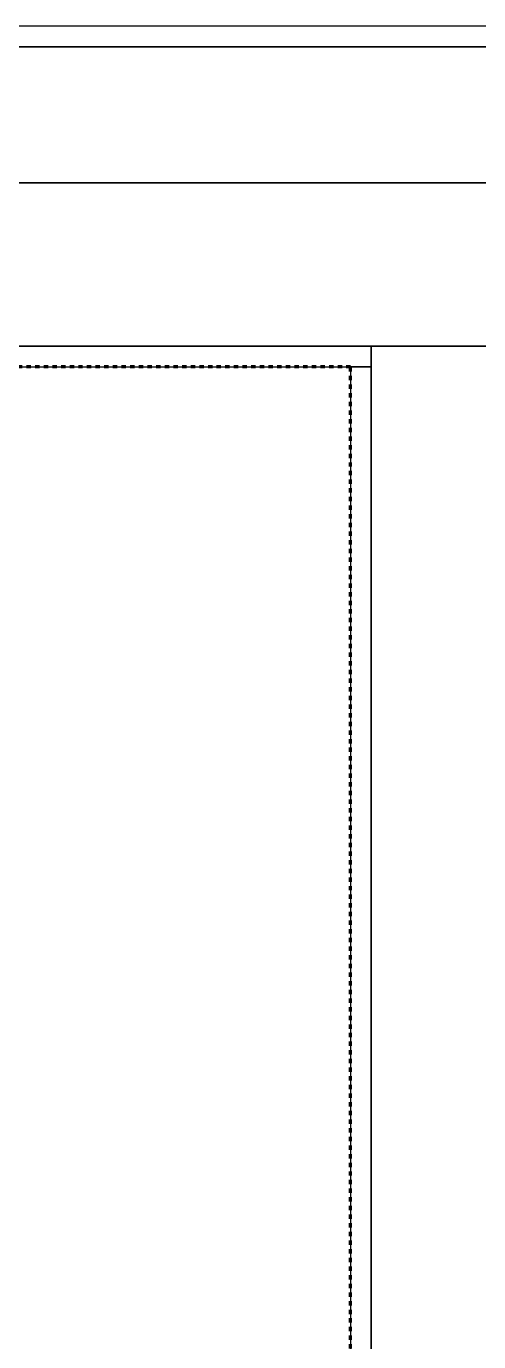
# Model space of a CAD drawing. Header units: millimetres. Extents: x -5300 to 98858, y -5196 to 93886.
# Drawn here: x 6977 to 7309, y 87659 to 88625 of the extents above; entities that cross this region are included whole.
import ezdxf

# ---------------------------------------------------------------- set-up
doc = ezdxf.new("R2010")
doc.units = ezdxf.units.MM
doc.linetypes.add('Штрих', pattern=[6.35, 3.175, -3.175])
doc.linetypes.add('Штрих_2_', pattern=[6.35, 3.175, -3.175])
for name, color, linetype, lineweight, true_color in [('_Разделитель помещений_', 4, 'Штрих', 70, 0x00ffff), ('Обобщенные модели', 7, 'Continuous', 18, 0x7f7f7f), ('Стены', 7, 'Continuous', 18, 0x7f7f7f), ('Стены разрез', 7, 'Continuous', 50, 0x7f7f7f)]:
    doc.layers.add(name, color=color, linetype=linetype, lineweight=lineweight, true_color=true_color)

# ---------------------------------------------------------------- blocks, each defined once
blk = doc.blocks.new('СТВ_Перегородка_Кирпич 208370 - СТВ_Перегородка_Кирпич 2-248295-Подвал')
at = {"layer": 'Стены', "color": 254, "true_color": 0xd4d4d4}
blk.add_line((0, 88510), (12700, 88510), dxfattribs=at)
blk = doc.blocks.new('СТВ_Перегородка_Кирпич 208370 - СТВ_Перегородка_Кирпич 208370-248292-Подвал')
at = {"layer": 'Стены', "color": 254, "true_color": 0xd4d4d4}
for p, q in [((7230, 88390), (7230, 88390)), ((7230, 88375), (7230, 88375))]:
    blk.add_line(p, q, dxfattribs=at)
at = {"layer": 'Стены разрез', "color": 254, "lineweight": 25, "true_color": 0xd4d4d4}
for p, q in [((12580, 88625), (170, 88625)), ((12600, 88610), (150, 88610)), ((170, 88610), (12580, 88610)), ((12600, 88510), (150, 88510)), ((150, 88510), (12600, 88510)), ((150, 88390), (12600, 88390)), ((7230, 88390), (5340, 88390)), ((7230, 88375), (7230, 88390)), ((5340, 88375), (7230, 88375))]:
    blk.add_line(p, q, dxfattribs=at)
blk.add_blockref('СТВ_Перегородка_Кирпич 208370 - СТВ_Перегородка_Кирпич 2-248295-Подвал', (0, 0))
blk = doc.blocks.new('СТВ_Перегородка_Кирпич 211470 - СТВ_Перегородка_Кирпич 211470-248551-Подвал')
at = {"layer": 'Стены', "color": 254, "true_color": 0xd4d4d4}
for p, q in [((7230, 88390), (7230, 88390)), ((7215, 88375), (7215, 88375)), ((7230, 88375), (7230, 88375))]:
    blk.add_line(p, q, dxfattribs=at)
at = {"layer": 'Стены разрез', "color": 254, "lineweight": 25, "true_color": 0xd4d4d4}
for p, q in [((7350, 88390), (7230, 88390)), ((7230, 88390), (7230, 82500)), ((7230, 88375), (7215, 88375)), ((7215, 88375), (7215, 82485)), ((7230, 82485), (7230, 88375))]:
    blk.add_line(p, q, dxfattribs=at)
blk = doc.blocks.new('ПОТ-4_4_2 - ПОТ-4_4_2-250020-Подвал')
at = {"layer": 'Обобщенные модели', "color": 254, "true_color": 0xd4d4d4}
for p, q in [((150, 88610), (12600, 88610)), ((12600, 88610), (150, 88610))]:
    blk.add_line(p, q, dxfattribs=at)

msp = doc.modelspace()

# ---------------------------------------------------------------- linework, layer by layer
at = {"layer": '_Разделитель помещений_', "color": 131, "linetype": 'Штрих_2_', "true_color": 0xaaffff}
for p, q in [((7215, 88375), (5355, 88375)), ((7215, 82485), (7215, 88375))]:
    msp.add_line(p, q, dxfattribs=at)

# ---------------------------------------------------------------- block references
at = {"layer": 'Обобщенные модели', "color": 254, "true_color": 0xd4d4d4}
msp.add_blockref('ПОТ-4_4_2 - ПОТ-4_4_2-250020-Подвал', (0, 0), dxfattribs=at)
at = {"layer": 'Стены', "color": 254, "true_color": 0xd4d4d4}
for name in ['СТВ_Перегородка_Кирпич 208370 - СТВ_Перегородка_Кирпич 208370-248292-Подвал', 'СТВ_Перегородка_Кирпич 211470 - СТВ_Перегородка_Кирпич 211470-248551-Подвал']:
    msp.add_blockref(name, (0, 0), dxfattribs=at)

doc.saveas('drawing.dxf')
